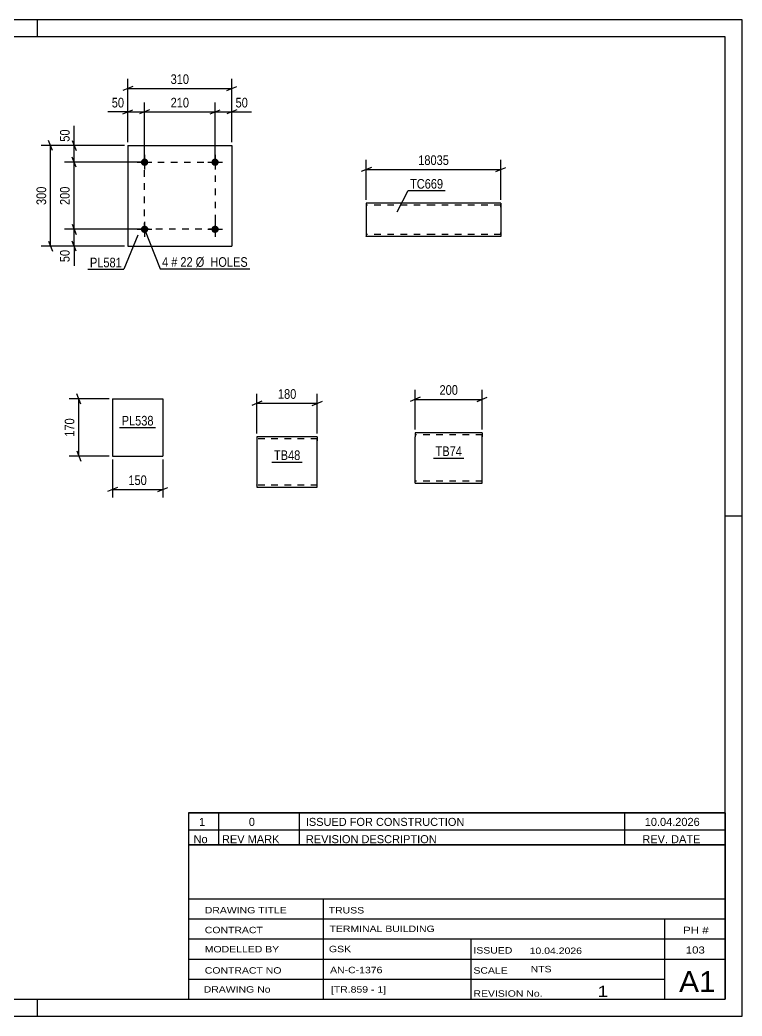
# Model space of a CAD drawing. Header units: millimetres. Extents: x -1326 to 3520, y -114 to 1911.
# Drawn here: x 204.8 to 420, y 0 to 297 of the extents above; entities that cross this region are included whole.
import ezdxf

# ---------------------------------------------------------------- set-up
doc = ezdxf.new("R2010")
doc.units = ezdxf.units.MM
doc.linetypes.add('DXK_LINE_DOT2', pattern=[3.9198, 1.9599, -1.9599])
doc.styles.add('Arial Narrow', font='ARIALN.TTF', dxfattribs={"height": 0.2})

# ---------------------------------------------------------------- blocks, each defined once
blk = doc.blocks.new('Unknown-203763249-1133')
at = {"color": 5, "linetype": 'Continuous'}
for p, q in [((420, 297), (0, 297)), ((210, 292), (210, 297)), ((420, 0), (420, 297)), ((415, 292), (5, 292)), ((415, 5), (415, 292)), ((420, 149), (415, 149)), ((5, 5), (415, 5)), ((210, 0), (210, 5)), ((0, 0), (420, 0))]:
    blk.add_line(p, q, dxfattribs=at)
blk = doc.blocks.new('Part-203763249-2323 - 2307')
at = {"color": 2, "linetype": 'Continuous'}
for p, q in [((328.02, 242.41), (308.02, 242.41)), ((308.02, 242.41), (308.02, 232.5)), ((348.12, 242.41), (328.12, 242.41)), ((348.12, 242.41), (348.12, 242.31)), ((348.12, 242.31), (348.12, 241.21)), ((348.12, 241.21), (348.12, 233.61)), ((308.02, 232.41), (308.02, 232.5)), ((328.02, 232.41), (308.02, 232.41)), ((348.12, 232.41), (328.12, 232.41)), ((348.12, 233.61), (348.12, 232.41))]:
    blk.add_line(p, q, dxfattribs=at)
at = {"color": 7, "linetype": 'DXK_LINE_DOT2'}
for p, q in [((328.02, 241.81), (308.02, 241.81)), ((348.12, 241.81), (328.12, 241.81)), ((348.12, 242.41), (348.12, 242.41)), ((348.12, 241.21), (348.12, 242.05)), ((308.02, 233.01), (308.02, 233.05)), ((328.02, 233.01), (308.02, 233.01)), ((348.12, 233.01), (328.12, 233.01)), ((348.12, 233.01), (348.12, 233.61)), ((348.12, 233.05), (348.12, 233.01)), ((348.12, 232.41), (348.12, 232.5))]:
    blk.add_line(p, q, dxfattribs=at)
blk = doc.blocks.new('Part-203763249-2130 - 2116')
at = {"color": 2, "linetype": 'Continuous'}
for p, q in [((232.36, 183.98), (232.36, 166.98)), ((232.36, 183.98), (247.36, 183.98)), ((247.36, 183.98), (247.36, 166.98)), ((232.36, 166.98), (247.36, 166.98))]:
    blk.add_line(p, q, dxfattribs=at)
blk = doc.blocks.new('Part-203763249-2100 - 2085')
at = {"color": 2, "linetype": 'Continuous'}
for p, q in [((293.42, 172.69), (275.42, 172.69)), ((275.42, 172.69), (275.42, 157.78)), ((293.42, 172.69), (293.42, 172.6)), ((293.42, 172.6), (293.42, 171.49)), ((293.42, 158.89), (293.42, 171.49)), ((275.42, 157.78), (275.42, 157.69)), ((275.42, 157.69), (293.42, 157.69)), ((293.42, 157.69), (293.42, 158.89))]:
    blk.add_line(p, q, dxfattribs=at)
at = {"color": 7, "linetype": 'DXK_LINE_DOT2'}
for p, q in [((293.42, 171.49), (293.42, 172.34)), ((293.42, 172.09), (275.42, 172.09)), ((275.42, 158.29), (275.42, 158.34)), ((293.42, 158.29), (275.42, 158.29)), ((293.42, 158.34), (293.42, 158.89)), ((293.42, 158.29), (293.42, 158.34)), ((293.42, 158.29), (293.42, 158.34))]:
    blk.add_line(p, q, dxfattribs=at)
blk = doc.blocks.new('Part-203763249-1942 - 1928')
at = {"color": 2, "linetype": 'Continuous'}
for p, q in [((322.58, 173.88), (322.58, 172.68)), ((342.58, 173.88), (322.58, 173.88)), ((322.58, 160.08), (322.58, 172.68)), ((342.58, 173.88), (342.58, 173.78)), ((342.58, 173.78), (342.58, 172.68)), ((342.58, 160.08), (342.58, 172.68)), ((322.58, 158.97), (322.58, 160.08)), ((322.58, 158.88), (322.58, 158.97)), ((322.58, 158.88), (342.58, 158.88)), ((342.58, 158.88), (342.58, 160.08))]:
    blk.add_line(p, q, dxfattribs=at)
at = {"color": 7, "linetype": 'DXK_LINE_DOT2'}
for p, q in [((342.58, 173.28), (322.58, 173.28)), ((342.58, 172.68), (342.58, 173.52)), ((322.58, 159.23), (322.58, 160.08)), ((322.58, 159.48), (322.58, 159.52)), ((322.58, 159.48), (322.58, 159.52)), ((342.58, 159.48), (322.58, 159.48)), ((342.58, 159.52), (342.58, 159.85)), ((342.58, 159.48), (342.58, 159.52))]:
    blk.add_line(p, q, dxfattribs=at)
blk = doc.blocks.new('Bolt-203763249-1557 - 1523')
at = {"linetype": 'Continuous'}
for points in [[(243.04, 254.57, -1), (240.84, 254.57, -1)], [(264.04, 254.57, -1), (261.84, 254.57, -1)]]:
    blk.add_hatch(color=1, dxfattribs=at).paths.add_polyline_path(points)
at = {"color": 1, "linetype": 'Continuous'}
for p, q in [((241.94, 256.77), (241.94, 252.37)), ((262.94, 256.77), (262.94, 252.37)), ((239.74, 254.57), (244.14, 254.57)), ((260.74, 254.57), (265.14, 254.57))]:
    blk.add_line(p, q, dxfattribs=at)
blk = doc.blocks.new('Bolt-203763249-1562 - 1523')
at = {"linetype": 'Continuous'}
for points in [[(243.04, 234.57, -1), (240.84, 234.57, -1)], [(264.04, 234.57, -1), (261.84, 234.57, -1)]]:
    blk.add_hatch(color=1, dxfattribs=at).paths.add_polyline_path(points)
at = {"color": 1, "linetype": 'Continuous'}
for p, q in [((241.94, 236.77), (241.94, 232.37)), ((262.94, 236.77), (262.94, 232.37)), ((239.74, 234.57), (244.14, 234.57)), ((260.74, 234.57), (265.14, 234.57))]:
    blk.add_line(p, q, dxfattribs=at)
blk = doc.blocks.new('Part-203763249-1577 - 1523')
at = {"color": 2, "linetype": 'Continuous'}
for p, q in [((236.94, 259.56), (236.94, 229.56)), ((236.94, 259.56), (267.94, 259.56)), ((267.94, 259.56), (267.94, 229.56)), ((236.94, 229.56), (267.94, 229.56))]:
    blk.add_line(p, q, dxfattribs=at)
blk = doc.blocks.new('Rectangle-203763249-1690 - 1523')
at = {"color": 1, "linetype": 'DXK_LINE_DOT2'}
blk.add_lwpolyline([(241.94, 254.57), (262.94, 254.57), (262.94, 234.57), (241.94, 234.57), (241.94, 254.57)], close=True, dxfattribs=at)
blk = doc.blocks.new('StraightDimension-203763249-2328 - 2307')
at = {"color": 7, "linetype": 'Continuous'}
for p, q in [((309.52, 253.01), (306.52, 251.81)), ((308.02, 243.41), (308.02, 255.26)), ((346.62, 251.81), (349.62, 253.01)), ((348.12, 243.41), (348.12, 255.26)), ((308.02, 252.41), (348.12, 252.41))]:
    blk.add_line(p, q, dxfattribs=at)
at = {"color": 0}
blk.add_wipeout([(333.24, 253.16), (333.24, 257.36), (322.9, 257.36), (322.9, 253.16)], dxfattribs=at)
at = {"color": 3, "style": 'Arial Narrow'}
blk.add_text('18035', height=2.863, dxfattribs=at).set_placement((323.5, 253.76))
blk = doc.blocks.new('StraightDimension-203763249-2132 - 2116')
at = {"color": 7, "linetype": 'Continuous'}
for p, q in [((222.96, 182.48), (221.76, 185.48)), ((231.36, 183.98), (219.51, 183.98)), ((222.36, 166.98), (222.36, 183.98)), ((231.36, 166.98), (219.51, 166.98)), ((221.76, 168.48), (222.96, 165.48))]:
    blk.add_line(p, q, dxfattribs=at)
at = {"color": 0}
blk.add_wipeout([(221.61, 178.82), (217.41, 178.82), (217.41, 172.14), (221.61, 172.14)], dxfattribs=at)
at = {"color": 3, "style": 'Arial Narrow'}
blk.add_text('170', height=2.863, rotation=90.0002, dxfattribs=at).set_placement((221.01, 172.74))
blk = doc.blocks.new('StraightDimension-203763249-2143 - 2116')
at = {"color": 7, "linetype": 'Continuous'}
for p, q in [((232.36, 165.98), (232.36, 154.58)), ((247.36, 165.98), (247.36, 154.58)), ((233.86, 157.58), (230.86, 156.38)), ((245.86, 156.38), (248.86, 157.58)), ((232.36, 156.98), (247.36, 156.98))]:
    blk.add_line(p, q, dxfattribs=at)
at = {"color": 0}
blk.add_wipeout([(243.21, 157.73), (243.21, 161.93), (236.52, 161.93), (236.52, 157.73)], dxfattribs=at)
at = {"color": 3, "style": 'Arial Narrow'}
blk.add_text('150', height=2.863, dxfattribs=at).set_placement((237.12, 158.33))
blk = doc.blocks.new('StraightDimension-203763249-2102 - 2085')
at = {"color": 7, "linetype": 'Continuous'}
for p, q in [((275.42, 173.69), (275.42, 185.54)), ((293.42, 173.69), (293.42, 185.54)), ((276.92, 183.29), (273.92, 182.09)), ((275.42, 182.69), (293.42, 182.69)), ((291.92, 182.09), (294.92, 183.29))]:
    blk.add_line(p, q, dxfattribs=at)
at = {"color": 0}
blk.add_wipeout([(287.77, 183.44), (287.77, 187.64), (281.08, 187.64), (281.08, 183.44)], dxfattribs=at)
at = {"color": 3, "style": 'Arial Narrow'}
blk.add_text('180', height=2.863, dxfattribs=at).set_placement((281.68, 184.04))
blk = doc.blocks.new('StraightDimension-203763249-1945 - 1928')
at = {"color": 7, "linetype": 'Continuous'}
for p, q in [((324.08, 184.48), (321.08, 183.28)), ((322.58, 174.88), (322.58, 186.73)), ((341.08, 183.28), (344.08, 184.48)), ((342.58, 174.88), (342.58, 186.73)), ((322.58, 183.88), (342.58, 183.88))]:
    blk.add_line(p, q, dxfattribs=at)
at = {"color": 0}
blk.add_wipeout([(335.92, 184.63), (335.92, 188.83), (329.24, 188.83), (329.24, 184.63)], dxfattribs=at)
at = {"color": 3, "style": 'Arial Narrow'}
blk.add_text('200', height=2.863, dxfattribs=at).set_placement((329.84, 185.23))
blk = doc.blocks.new('StraightDimension-203763249-1637 - 1523')
at = {"color": 7, "linetype": 'Continuous'}
for p, q in [((236.94, 260.56), (236.94, 272.41)), ((241.94, 255.57), (241.94, 272.41)), ((235.44, 268.96), (238.44, 270.16)), ((236.94, 269.56), (241.94, 269.56)), ((243.44, 270.16), (240.44, 268.96))]:
    blk.add_line(p, q, dxfattribs=at)
at = {"color": 0}
blk.add_wipeout([(236.41, 270.31), (236.41, 274.51), (231.56, 274.51), (231.56, 270.31)], dxfattribs=at)
at = {"color": 7, "linetype": 'Continuous'}
blk.add_line((236.94, 269.56), (231.03, 269.56), dxfattribs=at)
blk.add_line((236.94, 269.56), (231.03, 269.56), dxfattribs=at)
at = {"color": 3, "style": 'Arial Narrow'}
blk.add_text('50', height=2.863, dxfattribs=at).set_placement((232.16, 270.91))
blk = doc.blocks.new('StraightDimension-203763249-1626 - 1523')
at = {"color": 7, "linetype": 'Continuous'}
for p, q in [((235.94, 259.56), (211.09, 259.56)), ((214.54, 258.06), (213.34, 261.06)), ((213.94, 229.56), (213.94, 259.56)), ((235.94, 229.56), (211.09, 229.56)), ((213.34, 231.06), (214.54, 228.06))]:
    blk.add_line(p, q, dxfattribs=at)
at = {"color": 0}
blk.add_wipeout([(213.19, 247.91), (208.99, 247.91), (208.99, 241.22), (213.19, 241.22)], dxfattribs=at)
at = {"color": 3, "style": 'Arial Narrow'}
blk.add_text('300', height=2.863, rotation=90.0002, dxfattribs=at).set_placement((212.59, 241.82))
blk = doc.blocks.new('StraightDimension-203763249-1596 - 1523')
at = {"color": 7, "linetype": 'Continuous'}
for p, q in [((221.54, 253.07), (220.34, 256.07)), ((240.94, 254.57), (218.09, 254.57)), ((220.94, 234.57), (220.94, 254.57)), ((220.34, 236.07), (221.54, 233.07)), ((240.94, 234.57), (218.09, 234.57))]:
    blk.add_line(p, q, dxfattribs=at)
at = {"color": 0}
blk.add_wipeout([(220.19, 247.91), (215.99, 247.91), (215.99, 241.22), (220.19, 241.22)], dxfattribs=at)
at = {"color": 3, "style": 'Arial Narrow'}
blk.add_text('200', height=2.863, rotation=90.0002, dxfattribs=at).set_placement((219.59, 241.82))
blk = doc.blocks.new('StraightDimension-203763249-1580 - 1523')
at = {"color": 7, "linetype": 'Continuous'}
for p, q in [((220.34, 236.07), (221.54, 233.07)), ((240.94, 234.57), (218.09, 234.57)), ((220.94, 229.56), (220.94, 234.57)), ((235.94, 229.56), (218.09, 229.56)), ((221.54, 228.06), (220.34, 231.06))]:
    blk.add_line(p, q, dxfattribs=at)
at = {"color": 0}
blk.add_wipeout([(220.19, 229.04), (215.99, 229.04), (215.99, 224.18), (220.19, 224.18)], dxfattribs=at)
at = {"color": 7, "linetype": 'Continuous'}
blk.add_line((220.94, 229.56), (220.94, 223.66), dxfattribs=at)
blk.add_line((220.94, 229.56), (220.94, 223.66), dxfattribs=at)
at = {"color": 3, "style": 'Arial Narrow'}
blk.add_text('50', height=2.863, rotation=90.0002, dxfattribs=at).set_placement((219.59, 224.78))
blk = doc.blocks.new('StraightDimension-203763249-1612 - 1523')
at = {"color": 7, "linetype": 'Continuous'}
for p, q in [((235.94, 259.56), (218.09, 259.56)), ((220.34, 261.06), (221.54, 258.06)), ((220.94, 254.57), (220.94, 259.56)), ((221.54, 253.07), (220.34, 256.07)), ((240.94, 254.57), (218.09, 254.57))]:
    blk.add_line(p, q, dxfattribs=at)
at = {"color": 0}
blk.add_wipeout([(220.19, 264.94), (215.99, 264.94), (215.99, 260.09), (220.19, 260.09)], dxfattribs=at)
at = {"color": 7, "linetype": 'Continuous'}
blk.add_line((220.94, 259.56), (220.94, 265.47), dxfattribs=at)
blk.add_line((220.94, 259.56), (220.94, 265.47), dxfattribs=at)
at = {"color": 3, "style": 'Arial Narrow'}
blk.add_text('50', height=2.863, rotation=90.0002, dxfattribs=at).set_placement((219.59, 260.69))
blk = doc.blocks.new('StraightDimension-203763249-1650 - 1523')
at = {"color": 7, "linetype": 'Continuous'}
for p, q in [((241.94, 255.57), (241.94, 272.41)), ((262.94, 255.57), (262.94, 272.41)), ((243.44, 270.16), (240.44, 268.96)), ((241.94, 269.56), (262.94, 269.56)), ((261.44, 268.96), (264.44, 270.16))]:
    blk.add_line(p, q, dxfattribs=at)
at = {"color": 0}
blk.add_wipeout([(255.78, 270.31), (255.78, 274.51), (249.1, 274.51), (249.1, 270.31)], dxfattribs=at)
at = {"color": 3, "style": 'Arial Narrow'}
blk.add_text('210', height=2.863, dxfattribs=at).set_placement((249.7, 270.91))
blk = doc.blocks.new('StraightDimension-203763249-1666 - 1523')
at = {"color": 7, "linetype": 'Continuous'}
for p, q in [((262.94, 255.57), (262.94, 272.41)), ((267.94, 260.56), (267.94, 272.41)), ((261.44, 268.96), (264.44, 270.16)), ((262.94, 269.56), (267.94, 269.56)), ((269.44, 270.16), (266.44, 268.96))]:
    blk.add_line(p, q, dxfattribs=at)
at = {"color": 0}
blk.add_wipeout([(273.32, 270.31), (273.32, 274.51), (268.46, 274.51), (268.46, 270.31)], dxfattribs=at)
at = {"color": 7, "linetype": 'Continuous'}
blk.add_line((267.94, 269.56), (273.85, 269.56), dxfattribs=at)
blk.add_line((267.94, 269.56), (273.85, 269.56), dxfattribs=at)
at = {"color": 3, "style": 'Arial Narrow'}
blk.add_text('50', height=2.863, dxfattribs=at).set_placement((269.06, 270.91))
blk = doc.blocks.new('StraightDimension-203763249-1680 - 1523')
at = {"color": 7, "linetype": 'Continuous'}
for p, q in [((236.94, 260.56), (236.94, 279.41)), ((267.94, 260.56), (267.94, 279.41)), ((238.44, 277.16), (235.44, 275.96)), ((236.94, 276.56), (267.94, 276.56)), ((266.44, 275.96), (269.44, 277.16))]:
    blk.add_line(p, q, dxfattribs=at)
at = {"color": 0}
blk.add_wipeout([(255.78, 277.31), (255.78, 281.51), (249.1, 281.51), (249.1, 277.31)], dxfattribs=at)
at = {"color": 3, "style": 'Arial Narrow'}
blk.add_text('310', height=2.863, dxfattribs=at).set_placement((249.7, 277.91))
blk = doc.blocks.new('Unknown-203763249-11283')
at = {"color": 7, "linetype": 'Continuous'}
for p, q in [((255, 51.05), (255, 5)), ((255, 51.05), (415, 51.05)), ((415, 51), (415, 5)), ((255, 35), (415, 35)), ((295.14, 35), (295.14, 5)), ((255, 29), (415, 29)), ((397, 5.05), (397, 29.05)), ((255, 23), (415, 23)), ((339.14, 23), (339.14, 5)), ((255, 17), (415, 17)), ((255, 11), (397, 11)), ((255, 5), (415, 5))]:
    blk.add_line(p, q, dxfattribs=at)
at = {"color": 7, "style": 'Arial Narrow'}
for s, height, width, p in [('DRAWING TITLE', 1.9089, 1.425378, (259.88, 30.61)), ('TRUSS ', 1.909, 1.425378, (296.81, 30.59)), ('TERMINAL BUILDING', 1.9089, 1.425378, (297.06, 25.07)), ('CONTRACT', 1.909, 1.425378, (259.88, 24.71)), ('MODELLED BY', 1.9089, 1.425378, (259.88, 18.98)), ('GSK', 1.909, 1.425378, (296.88, 19.04)), ('ISSUED', 1.909, 1.425378, (339.94, 18.64)), ('10.04.2026', 1.909, 1.425378, (356.69, 18.52)), ('CONTRACT NO', 1.9089, 1.425378, (259.88, 12.66)), ('AN-C-1376', 1.909, 1.425378, (297.23, 12.78)), ('SCALE', 1.909, 1.425378, (339.94, 12.65)), ('A1', 6.204, 1.25, (401.24, 7.2)), ('DRAWING No', 1.909, 1.425378, (259.56, 7)), ('[TR.859 - 1]', 1.9089, 1.425378, (297.46, 6.99)), ('1', 3.34, 1.5, (376.91, 5.68)), ('REVISION No.', 1.9089, 1.425378, (339.94, 5.77))]:
    blk.add_text(s, height=height, dxfattribs=dict(at, width=width)).set_placement(p)
at = {"color": 7, "linetype": 'Continuous', "style": 'Arial Narrow'}
for s, height, width, p in [('PH #', 2.1, 1.42538, (402.4, 24.55)), ('103', 2.1, 1.42538, (403.19, 18.65)), ('NTS', 1.909, 1.425378, (357, 13.05))]:
    blk.add_text(s, height=height, dxfattribs=dict(at, width=width)).set_placement(p)
blk = doc.blocks.new('Unknown-203763249-11284')
at = {"color": 7, "linetype": 'Continuous'}
for p, q in [((255, 60.55), (415, 60.55)), ((415, 60.55), (255, 60.55)), ((255, 60.55), (255, 55.55)), ((264, 60.55), (264, 55.55)), ((288, 60.55), (288, 55.55)), ((385, 60.55), (385, 55.55)), ((415, 60.55), (415, 55.55)), ((255, 55.55), (415, 55.55)), ((255, 55.55), (255, 51.05)), ((255, 55.55), (415, 55.55)), ((264, 55.55), (264, 51.05)), ((288, 55.55), (288, 51.05)), ((385, 55.55), (385, 51.05)), ((415, 55.55), (415, 51.05)), ((415, 51.05), (255, 51.05))]:
    blk.add_line(p, q, dxfattribs=at)
at = {"color": 7, "linetype": 'Continuous', "style": 'Arial Narrow'}
for s, height, width, p in [('1', 2.39, 1.196471, (258.16, 56.7)), ('0', 2.39, 1.196471, (273, 56.7)), ('ISSUED FOR CONSTRUCTION', 2.3861, 1.196471, (290, 56.7)), ('10.04.2026', 2.386, 1.196471, (391, 56.7)), ('No', 2.386, 1.2, (256.54, 51.55)), ('REV MARK', 2.386, 1.2, (265, 51.55)), ('REVISION DESCRIPTION', 2.3861, 1.2, (290, 51.55)), ('REV. DATE', 2.386, 1.2, (390.28, 51.55))]:
    blk.add_text(s, height=height, dxfattribs=dict(at, width=width)).set_placement(p)
blk = doc.blocks.new('Mark-203763249-2319 - 2307')
at = {"color": 0}
blk.add_wipeout([(330.91, 246.7), (330.91, 249.7), (321.05, 249.7), (321.05, 246.7)], dxfattribs=at)
blk.add_wipeout([(330.91, 246.7), (330.91, 249.7), (321.05, 249.7), (321.05, 246.7)], dxfattribs=at)
at = {"color": 30, "linetype": 'Continuous'}
for p, q in [((317.17, 239.82), (320.45, 246.1)), ((320.45, 246.1), (331.51, 246.1))]:
    blk.add_line(p, q, dxfattribs=at)
at = {"color": 3, "style": 'Arial Narrow'}
blk.add_text('TC669', height=2.863, dxfattribs=at).set_placement((321.05, 246.7))
blk = doc.blocks.new('Mark-203763249-2128 - 2116')
at = {"color": 0}
blk.add_wipeout([(244.61, 176.08), (244.61, 179.08), (235.11, 179.08), (235.11, 176.08)], dxfattribs=at)
blk.add_wipeout([(244.61, 176.08), (244.61, 179.08), (235.11, 179.08), (235.11, 176.08)], dxfattribs=at)
at = {"color": 30, "linetype": 'Continuous'}
blk.add_line((234.51, 175.48), (245.21, 175.48), dxfattribs=at)
at = {"color": 3, "style": 'Arial Narrow'}
blk.add_text('PL538', height=2.863, dxfattribs=at).set_placement((235.11, 176.08))
blk = doc.blocks.new('Mark-203763249-2098 - 2085')
at = {"color": 0}
blk.add_wipeout([(288.35, 165.79), (288.35, 168.79), (280.5, 168.79), (280.5, 165.79)], dxfattribs=at)
blk.add_wipeout([(288.35, 165.79), (288.35, 168.79), (280.5, 168.79), (280.5, 165.79)], dxfattribs=at)
at = {"color": 30, "linetype": 'Continuous'}
blk.add_line((279.9, 165.19), (288.95, 165.19), dxfattribs=at)
at = {"color": 3, "style": 'Arial Narrow'}
blk.add_text('TB48', height=2.863, dxfattribs=at).set_placement((280.5, 165.79))
blk = doc.blocks.new('Mark-203763249-1940 - 1928')
at = {"color": 0}
blk.add_wipeout([(336.51, 166.98), (336.51, 169.98), (328.65, 169.98), (328.65, 166.98)], dxfattribs=at)
blk.add_wipeout([(336.51, 166.98), (336.51, 169.98), (328.65, 169.98), (328.65, 166.98)], dxfattribs=at)
at = {"color": 30, "linetype": 'Continuous'}
blk.add_line((328.05, 166.38), (337.11, 166.38), dxfattribs=at)
at = {"color": 3, "style": 'Arial Narrow'}
blk.add_text('TB74', height=2.863, dxfattribs=at).set_placement((328.65, 166.98))
blk = doc.blocks.new('Mark-203763249-1573 - 1523')
at = {"color": 0}
blk.add_wipeout([(235.16, 223.24), (235.16, 226.24), (225.65, 226.24), (225.65, 223.24)], dxfattribs=at)
blk.add_wipeout([(235.16, 223.24), (235.16, 226.24), (225.65, 226.24), (225.65, 223.24)], dxfattribs=at)
at = {"color": 30, "linetype": 'Continuous'}
for p in [(239.91, 232.81), (225.05, 222.64)]:
    blk.add_line(p, (235.76, 222.64), dxfattribs=at)
at = {"color": 3, "style": 'Arial Narrow'}
blk.add_text('PL581', height=2.863, dxfattribs=at).set_placement((225.65, 223.24))
blk = doc.blocks.new('MarkSet-203763249-1738 - 1523')
at = {"color": 0}
blk.add_wipeout([(248.99, 223.39), (248.99, 226.39), (247.16, 226.39), (247.16, 223.39)], dxfattribs=at)
blk.add_wipeout([(248.99, 223.39), (248.99, 226.39), (247.16, 226.39), (247.16, 223.39)], dxfattribs=at)
at = {"color": 7, "linetype": 'Continuous'}
blk.add_line((241.94, 234.57), (246.56, 222.79), dxfattribs=at)
at = {"color": 0}
blk.add_wipeout([(251.71, 223.39), (251.71, 226.39), (249.89, 226.39), (249.89, 223.39)], dxfattribs=at)
blk.add_wipeout([(251.71, 223.39), (251.71, 226.39), (249.89, 226.39), (249.89, 223.39)], dxfattribs=at)
at = {"color": 3, "style": 'Arial Narrow'}
blk.add_text('4', height=2.86, dxfattribs=at).set_placement((247.16, 223.39))
at = {"color": 0}
blk.add_wipeout([(256.27, 223.39), (256.27, 226.39), (252.61, 226.39), (252.61, 223.39)], dxfattribs=at)
blk.add_wipeout([(256.27, 223.39), (256.27, 226.39), (252.61, 226.39), (252.61, 223.39)], dxfattribs=at)
at = {"color": 3, "style": 'Arial Narrow'}
blk.add_text('#', height=2.86, dxfattribs=at).set_placement((249.89, 223.39))
at = {"color": 0}
blk.add_wipeout([(272.7, 223.39), (272.7, 226.39), (257.17, 226.39), (257.17, 223.39)], dxfattribs=at)
blk.add_wipeout([(272.7, 223.39), (272.7, 226.39), (257.17, 226.39), (257.17, 223.39)], dxfattribs=at)
at = {"color": 7, "linetype": 'Continuous'}
blk.add_line((246.56, 222.79), (273.3, 222.79), dxfattribs=at)
at = {"color": 3, "style": 'Arial Narrow'}
for s, p in [('22', (252.61, 223.39)), ('Ø  HOLES', (257.17, 223.39))]:
    blk.add_text(s, height=2.863, dxfattribs=at).set_placement(p)

msp = doc.modelspace()

# ---------------------------------------------------------------- block references
for name in ['Unknown-203763249-1133', 'Part-203763249-1577 - 1523', 'Bolt-203763249-1557 - 1523', 'Rectangle-203763249-1690 - 1523', 'Part-203763249-2323 - 2307', 'Bolt-203763249-1562 - 1523', 'Part-203763249-2130 - 2116', 'Part-203763249-2100 - 2085', 'Part-203763249-1942 - 1928', 'Unknown-203763249-11284', 'Unknown-203763249-11283']:
    msp.add_blockref(name, (0, 0))

# ---------------------------------------------------------------- next in the draw order: block references
for name in ['StraightDimension-203763249-1637 - 1523', 'StraightDimension-203763249-2328 - 2307', 'StraightDimension-203763249-2102 - 2085', 'StraightDimension-203763249-1945 - 1928', 'StraightDimension-203763249-2132 - 2116', 'Mark-203763249-2128 - 2116', 'Mark-203763249-1940 - 1928', 'Mark-203763249-2098 - 2085']:
    msp.add_blockref(name, (0, 0))

# ---------------------------------------------------------------- next in the draw order: block references
for name in ['StraightDimension-203763249-1626 - 1523', 'Mark-203763249-2319 - 2307', 'StraightDimension-203763249-2143 - 2116']:
    msp.add_blockref(name, (0, 0))

# ---------------------------------------------------------------- next in the draw order: block references
msp.add_blockref('StraightDimension-203763249-1596 - 1523', (0, 0))

# ---------------------------------------------------------------- next in the draw order: block references
for name in ['StraightDimension-203763249-1612 - 1523', 'StraightDimension-203763249-1580 - 1523']:
    msp.add_blockref(name, (0, 0))

# ---------------------------------------------------------------- next in the draw order: block references
for name in ['StraightDimension-203763249-1650 - 1523', 'Mark-203763249-1573 - 1523', 'MarkSet-203763249-1738 - 1523']:
    msp.add_blockref(name, (0, 0))

# ---------------------------------------------------------------- next in the draw order: block references
msp.add_blockref('StraightDimension-203763249-1666 - 1523', (0, 0))

# ---------------------------------------------------------------- next in the draw order: block references
msp.add_blockref('StraightDimension-203763249-1680 - 1523', (0, 0))

doc.saveas('drawing.dxf')
